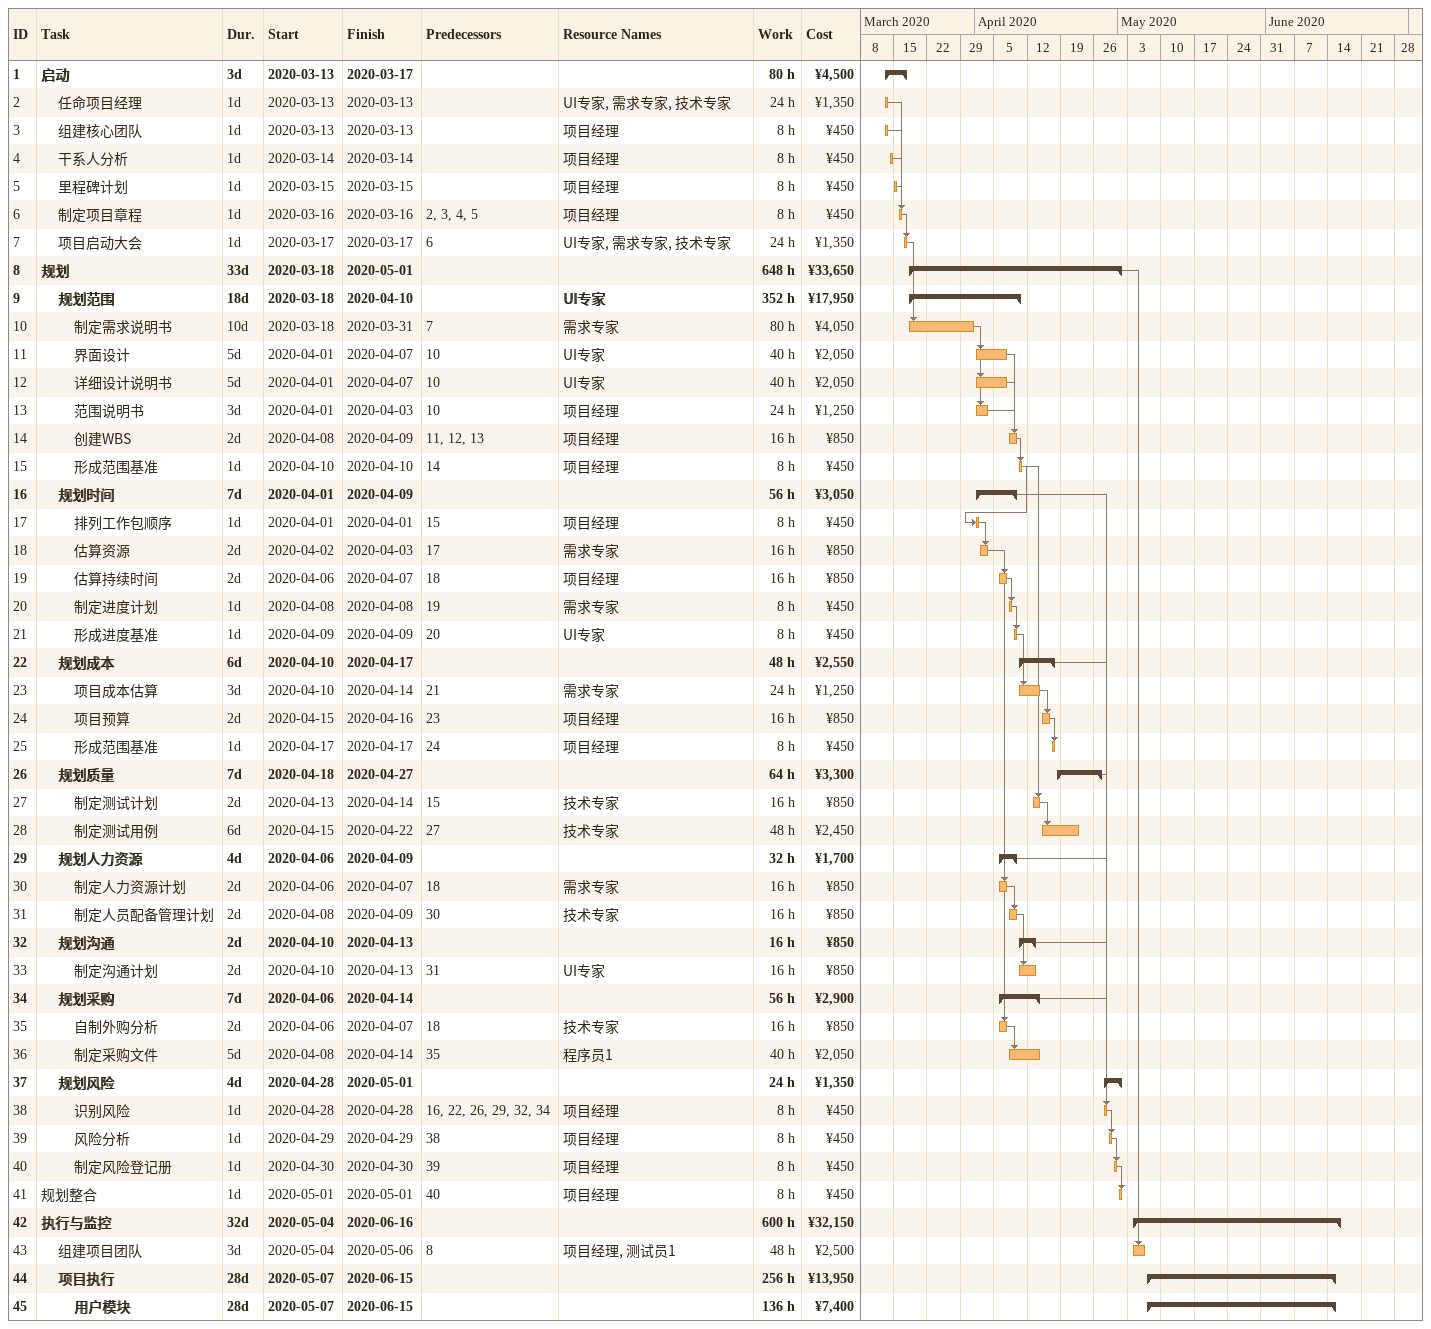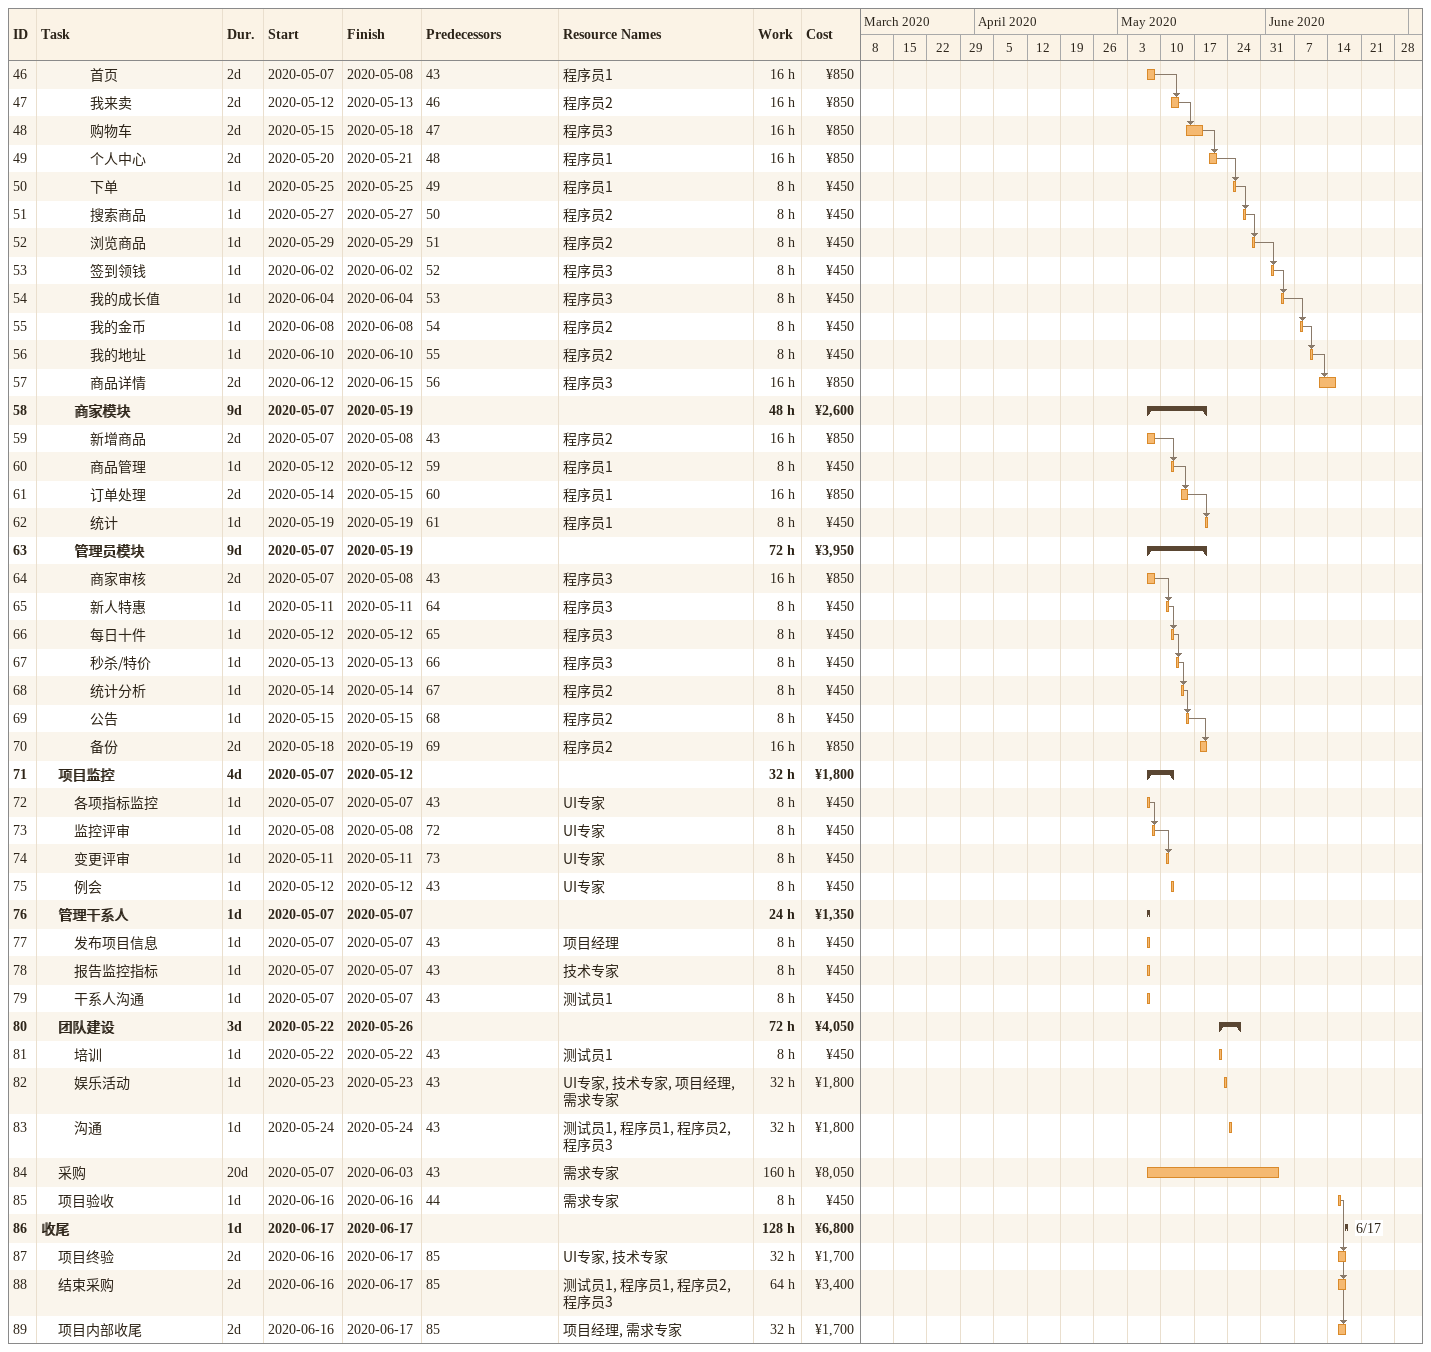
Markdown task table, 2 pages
| ID | Level | Task | Duration | Start | Finish | Predecessors | Resources | Work (h) | Cost (¥) |
|---|---|---|---|---|---|---|---|---|---|
| 1 | 1 | **启动** | 3d | 2020-03-13 | 2020-03-17 |  |  | 80 | 4500 |
| 2 | 2 | 任命项目经理 | 1d | 2020-03-13 | 2020-03-13 |  | UI专家, 需求专家, 技术专家 | 24 | 1350 |
| 3 | 2 | 组建核心团队 | 1d | 2020-03-13 | 2020-03-13 |  | 项目经理 | 8 | 450 |
| 4 | 2 | 干系人分析 | 1d | 2020-03-14 | 2020-03-14 |  | 项目经理 | 8 | 450 |
| 5 | 2 | 里程碑计划 | 1d | 2020-03-15 | 2020-03-15 |  | 项目经理 | 8 | 450 |
| 6 | 2 | 制定项目章程 | 1d | 2020-03-16 | 2020-03-16 | 2, 3, 4, 5 | 项目经理 | 8 | 450 |
| 7 | 2 | 项目启动大会 | 1d | 2020-03-17 | 2020-03-17 | 6 | UI专家, 需求专家, 技术专家 | 24 | 1350 |
| 8 | 1 | **规划** | 33d | 2020-03-18 | 2020-05-01 |  |  | 648 | 33650 |
| 9 | 2 | **规划范围** | 18d | 2020-03-18 | 2020-04-10 |  | UI专家 | 352 | 17950 |
| 10 | 3 | 制定需求说明书 | 10d | 2020-03-18 | 2020-03-31 | 7 | 需求专家 | 80 | 4050 |
| 11 | 3 | 界面设计 | 5d | 2020-04-01 | 2020-04-07 | 10 | UI专家 | 40 | 2050 |
| 12 | 3 | 详细设计说明书 | 5d | 2020-04-01 | 2020-04-07 | 10 | UI专家 | 40 | 2050 |
| 13 | 3 | 范围说明书 | 3d | 2020-04-01 | 2020-04-03 | 10 | 项目经理 | 24 | 1250 |
| 14 | 3 | 创建WBS | 2d | 2020-04-08 | 2020-04-09 | 11, 12, 13 | 项目经理 | 16 | 850 |
| 15 | 3 | 形成范围基准 | 1d | 2020-04-10 | 2020-04-10 | 14 | 项目经理 | 8 | 450 |
| 16 | 2 | **规划时间** | 7d | 2020-04-01 | 2020-04-09 |  |  | 56 | 3050 |
| 17 | 3 | 排列工作包顺序 | 1d | 2020-04-01 | 2020-04-01 | 15 | 项目经理 | 8 | 450 |
| 18 | 3 | 估算资源 | 2d | 2020-04-02 | 2020-04-03 | 17 | 需求专家 | 16 | 850 |
| 19 | 3 | 估算持续时间 | 2d | 2020-04-06 | 2020-04-07 | 18 | 项目经理 | 16 | 850 |
| 20 | 3 | 制定进度计划 | 1d | 2020-04-08 | 2020-04-08 | 19 | 需求专家 | 8 | 450 |
| 21 | 3 | 形成进度基准 | 1d | 2020-04-09 | 2020-04-09 | 20 | UI专家 | 8 | 450 |
| 22 | 2 | **规划成本** | 6d | 2020-04-10 | 2020-04-17 |  |  | 48 | 2550 |
| 23 | 3 | 项目成本估算 | 3d | 2020-04-10 | 2020-04-14 | 21 | 需求专家 | 24 | 1250 |
| 24 | 3 | 项目预算 | 2d | 2020-04-15 | 2020-04-16 | 23 | 项目经理 | 16 | 850 |
| 25 | 3 | 形成范围基准 | 1d | 2020-04-17 | 2020-04-17 | 24 | 项目经理 | 8 | 450 |
| 26 | 2 | **规划质量** | 7d | 2020-04-18 | 2020-04-27 |  |  | 64 | 3300 |
| 27 | 3 | 制定测试计划 | 2d | 2020-04-13 | 2020-04-14 | 15 | 技术专家 | 16 | 850 |
| 28 | 3 | 制定测试用例 | 6d | 2020-04-15 | 2020-04-22 | 27 | 技术专家 | 48 | 2450 |
| 29 | 2 | **规划人力资源** | 4d | 2020-04-06 | 2020-04-09 |  |  | 32 | 1700 |
| 30 | 3 | 制定人力资源计划 | 2d | 2020-04-06 | 2020-04-07 | 18 | 需求专家 | 16 | 850 |
| 31 | 3 | 制定人员配备管理计划 | 2d | 2020-04-08 | 2020-04-09 | 30 | 技术专家 | 16 | 850 |
| 32 | 2 | **规划沟通** | 2d | 2020-04-10 | 2020-04-13 |  |  | 16 | 850 |
| 33 | 3 | 制定沟通计划 | 2d | 2020-04-10 | 2020-04-13 | 31 | UI专家 | 16 | 850 |
| 34 | 2 | **规划采购** | 7d | 2020-04-06 | 2020-04-14 |  |  | 56 | 2900 |
| 35 | 3 | 自制外购分析 | 2d | 2020-04-06 | 2020-04-07 | 18 | 技术专家 | 16 | 850 |
| 36 | 3 | 制定采购文件 | 5d | 2020-04-08 | 2020-04-14 | 35 | 程序员1 | 40 | 2050 |
| 37 | 2 | **规划风险** | 4d | 2020-04-28 | 2020-05-01 |  |  | 24 | 1350 |
| 38 | 3 | 识别风险 | 1d | 2020-04-28 | 2020-04-28 | 16, 22, 26, 29, 32, 34 | 项目经理 | 8 | 450 |
| 39 | 3 | 风险分析 | 1d | 2020-04-29 | 2020-04-29 | 38 | 项目经理 | 8 | 450 |
| 40 | 3 | 制定风险登记册 | 1d | 2020-04-30 | 2020-04-30 | 39 | 项目经理 | 8 | 450 |
| 41 | 1 | 规划整合 | 1d | 2020-05-01 | 2020-05-01 | 40 | 项目经理 | 8 | 450 |
| 42 | 1 | **执行与监控** | 32d | 2020-05-04 | 2020-06-16 |  |  | 600 | 32150 |
| 43 | 2 | 组建项目团队 | 3d | 2020-05-04 | 2020-05-06 | 8 | 项目经理, 测试员1 | 48 | 2500 |
| 44 | 2 | **项目执行** | 28d | 2020-05-07 | 2020-06-15 |  |  | 256 | 13950 |
| 45 | 3 | **用户模块** | 28d | 2020-05-07 | 2020-06-15 |  |  | 136 | 7400 |
| 46 | 4 | 首页 | 2d | 2020-05-07 | 2020-05-08 | 43 | 程序员1 | 16 | 850 |
| 47 | 4 | 我来卖 | 2d | 2020-05-12 | 2020-05-13 | 46 | 程序员2 | 16 | 850 |
| 48 | 4 | 购物车 | 2d | 2020-05-15 | 2020-05-18 | 47 | 程序员3 | 16 | 850 |
| 49 | 4 | 个人中心 | 2d | 2020-05-20 | 2020-05-21 | 48 | 程序员1 | 16 | 850 |
| 50 | 4 | 下单 | 1d | 2020-05-25 | 2020-05-25 | 49 | 程序员1 | 8 | 450 |
| 51 | 4 | 搜索商品 | 1d | 2020-05-27 | 2020-05-27 | 50 | 程序员2 | 8 | 450 |
| 52 | 4 | 浏览商品 | 1d | 2020-05-29 | 2020-05-29 | 51 | 程序员2 | 8 | 450 |
| 53 | 4 | 签到领钱 | 1d | 2020-06-02 | 2020-06-02 | 52 | 程序员3 | 8 | 450 |
| 54 | 4 | 我的成长值 | 1d | 2020-06-04 | 2020-06-04 | 53 | 程序员3 | 8 | 450 |
| 55 | 4 | 我的金币 | 1d | 2020-06-08 | 2020-06-08 | 54 | 程序员2 | 8 | 450 |
| 56 | 4 | 我的地址 | 1d | 2020-06-10 | 2020-06-10 | 55 | 程序员2 | 8 | 450 |
| 57 | 4 | 商品详情 | 2d | 2020-06-12 | 2020-06-15 | 56 | 程序员3 | 16 | 850 |
| 58 | 3 | **商家模块** | 9d | 2020-05-07 | 2020-05-19 |  |  | 48 | 2600 |
| 59 | 4 | 新增商品 | 2d | 2020-05-07 | 2020-05-08 | 43 | 程序员2 | 16 | 850 |
| 60 | 4 | 商品管理 | 1d | 2020-05-12 | 2020-05-12 | 59 | 程序员1 | 8 | 450 |
| 61 | 4 | 订单处理 | 2d | 2020-05-14 | 2020-05-15 | 60 | 程序员1 | 16 | 850 |
| 62 | 4 | 统计 | 1d | 2020-05-19 | 2020-05-19 | 61 | 程序员1 | 8 | 450 |
| 63 | 3 | **管理员模块** | 9d | 2020-05-07 | 2020-05-19 |  |  | 72 | 3950 |
| 64 | 4 | 商家审核 | 2d | 2020-05-07 | 2020-05-08 | 43 | 程序员3 | 16 | 850 |
| 65 | 4 | 新人特惠 | 1d | 2020-05-11 | 2020-05-11 | 64 | 程序员3 | 8 | 450 |
| 66 | 4 | 每日十件 | 1d | 2020-05-12 | 2020-05-12 | 65 | 程序员3 | 8 | 450 |
| 67 | 4 | 秒杀/特价 | 1d | 2020-05-13 | 2020-05-13 | 66 | 程序员3 | 8 | 450 |
| 68 | 4 | 统计分析 | 1d | 2020-05-14 | 2020-05-14 | 67 | 程序员2 | 8 | 450 |
| 69 | 4 | 公告 | 1d | 2020-05-15 | 2020-05-15 | 68 | 程序员2 | 8 | 450 |
| 70 | 4 | 备份 | 2d | 2020-05-18 | 2020-05-19 | 69 | 程序员2 | 16 | 850 |
| 71 | 2 | **项目监控** | 4d | 2020-05-07 | 2020-05-12 |  |  | 32 | 1800 |
| 72 | 3 | 各项指标监控 | 1d | 2020-05-07 | 2020-05-07 | 43 | UI专家 | 8 | 450 |
| 73 | 3 | 监控评审 | 1d | 2020-05-08 | 2020-05-08 | 72 | UI专家 | 8 | 450 |
| 74 | 3 | 变更评审 | 1d | 2020-05-11 | 2020-05-11 | 73 | UI专家 | 8 | 450 |
| 75 | 3 | 例会 | 1d | 2020-05-12 | 2020-05-12 | 43 | UI专家 | 8 | 450 |
| 76 | 2 | **管理干系人** | 1d | 2020-05-07 | 2020-05-07 |  |  | 24 | 1350 |
| 77 | 3 | 发布项目信息 | 1d | 2020-05-07 | 2020-05-07 | 43 | 项目经理 | 8 | 450 |
| 78 | 3 | 报告监控指标 | 1d | 2020-05-07 | 2020-05-07 | 43 | 技术专家 | 8 | 450 |
| 79 | 3 | 干系人沟通 | 1d | 2020-05-07 | 2020-05-07 | 43 | 测试员1 | 8 | 450 |
| 80 | 2 | **团队建设** | 3d | 2020-05-22 | 2020-05-26 |  |  | 72 | 4050 |
| 81 | 3 | 培训 | 1d | 2020-05-22 | 2020-05-22 | 43 | 测试员1 | 8 | 450 |
| 82 | 3 | 娱乐活动 | 1d | 2020-05-23 | 2020-05-23 | 43 | UI专家, 技术专家, 项目经理, 需求专家 | 32 | 1800 |
| 83 | 3 | 沟通 | 1d | 2020-05-24 | 2020-05-24 | 43 | 测试员1, 程序员1, 程序员2, 程序员3 | 32 | 1800 |
| 84 | 2 | 采购 | 20d | 2020-05-07 | 2020-06-03 | 43 | 需求专家 | 160 | 8050 |
| 85 | 2 | 项目验收 | 1d | 2020-06-16 | 2020-06-16 | 44 | 需求专家 | 8 | 450 |
| 86 | 1 | **收尾** | 1d | 2020-06-17 | 2020-06-17 |  |  | 128 | 6800 |
| 87 | 2 | 项目终验 | 2d | 2020-06-16 | 2020-06-17 | 85 | UI专家, 技术专家 | 32 | 1700 |
| 88 | 2 | 结束采购 | 2d | 2020-06-16 | 2020-06-17 | 85 | 测试员1, 程序员1, 程序员2, 程序员3 | 64 | 3400 |
| 89 | 2 | 项目内部收尾 | 2d | 2020-06-16 | 2020-06-17 | 85 | 项目经理, 需求专家 | 32 | 1700 |
